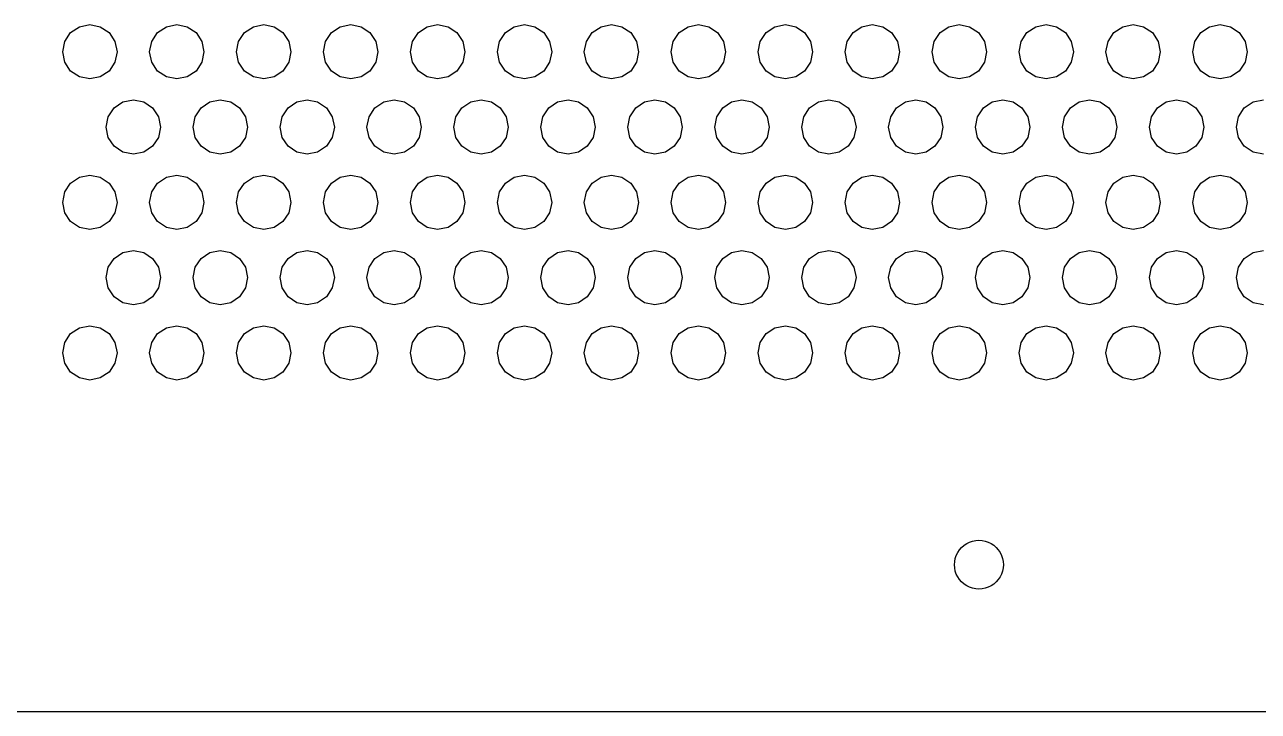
# Model space of a CAD drawing. Header units: metres. Extents: x 0 to 569, y 6 to 314.
# Drawn here: x 196.5 to 310, y 6 to 69.2 of the extents above; entities that cross this region are included whole.
import ezdxf

# ---------------------------------------------------------------- set-up
doc = ezdxf.new("R2010")
doc.units = ezdxf.units.M

msp = doc.modelspace()

# ---------------------------------------------------------------- linework, layer by layer
for p, q in [((200.19, 67.6695), (200.732, 68.4806)), ((200.732, 68.4806), (201.543, 69.0225)), ((201.543, 69.0225), (202.5, 69.2128)), ((202.5, 69.2128), (203.457, 69.0225)), ((203.457, 69.0225), (204.268, 68.4806)), ((204.268, 68.4806), (204.81, 67.6695)), ((208.19, 67.6695), (208.732, 68.4806)), ((208.732, 68.4806), (209.543, 69.0225)), ((209.543, 69.0225), (210.5, 69.2128)), ((210.5, 69.2128), (211.457, 69.0225)), ((211.457, 69.0225), (212.268, 68.4806)), ((212.268, 68.4806), (212.81, 67.6695)), ((216.19, 67.6695), (216.732, 68.4806)), ((216.732, 68.4806), (217.543, 69.0225)), ((217.543, 69.0225), (218.5, 69.2128)), ((218.5, 69.2128), (219.457, 69.0225)), ((219.457, 69.0225), (220.268, 68.4806)), ((220.268, 68.4806), (220.81, 67.6695)), ((224.19, 67.6695), (224.732, 68.4806)), ((224.732, 68.4806), (225.543, 69.0225)), ((225.543, 69.0225), (226.5, 69.2128)), ((226.5, 69.2128), (227.457, 69.0225)), ((227.457, 69.0225), (228.268, 68.4806)), ((228.268, 68.4806), (228.81, 67.6695)), ((232.19, 67.6695), (232.732, 68.4806)), ((232.732, 68.4806), (233.543, 69.0225)), ((233.543, 69.0225), (234.5, 69.2128)), ((234.5, 69.2128), (235.457, 69.0225)), ((235.457, 69.0225), (236.268, 68.4806)), ((236.268, 68.4806), (236.81, 67.6695)), ((240.19, 67.6695), (240.732, 68.4806)), ((240.732, 68.4806), (241.543, 69.0225)), ((241.543, 69.0225), (242.5, 69.2128)), ((242.5, 69.2128), (243.457, 69.0225)), ((243.457, 69.0225), (244.268, 68.4806)), ((244.268, 68.4806), (244.81, 67.6695)), ((248.19, 67.6695), (248.732, 68.4806)), ((248.732, 68.4806), (249.543, 69.0225)), ((249.543, 69.0225), (250.5, 69.2128)), ((250.5, 69.2128), (251.457, 69.0225)), ((251.457, 69.0225), (252.268, 68.4806)), ((252.268, 68.4806), (252.81, 67.6695)), ((256.19, 67.6695), (256.732, 68.4806)), ((256.732, 68.4806), (257.543, 69.0225)), ((257.543, 69.0225), (258.5, 69.2128)), ((258.5, 69.2128), (259.457, 69.0225)), ((259.457, 69.0225), (260.268, 68.4806)), ((260.268, 68.4806), (260.81, 67.6695)), ((264.19, 67.6695), (264.732, 68.4806)), ((264.732, 68.4806), (265.543, 69.0225)), ((265.543, 69.0225), (266.5, 69.2128)), ((266.5, 69.2128), (267.457, 69.0225)), ((267.457, 69.0225), (268.268, 68.4806)), ((268.268, 68.4806), (268.81, 67.6695)), ((272.19, 67.6695), (272.732, 68.4806)), ((272.732, 68.4806), (273.543, 69.0225)), ((273.543, 69.0225), (274.5, 69.2128)), ((274.5, 69.2128), (275.457, 69.0225)), ((275.457, 69.0225), (276.268, 68.4806)), ((276.268, 68.4806), (276.81, 67.6695)), ((280.19, 67.6695), (280.732, 68.4806)), ((280.732, 68.4806), (281.543, 69.0225)), ((281.543, 69.0225), (282.5, 69.2128)), ((282.5, 69.2128), (283.457, 69.0225)), ((283.457, 69.0225), (284.268, 68.4806)), ((284.268, 68.4806), (284.81, 67.6695)), ((288.19, 67.6695), (288.732, 68.4806)), ((288.732, 68.4806), (289.543, 69.0225)), ((289.543, 69.0225), (290.5, 69.2128)), ((290.5, 69.2128), (291.457, 69.0225)), ((291.457, 69.0225), (292.268, 68.4806)), ((292.268, 68.4806), (292.81, 67.6695)), ((296.19, 67.6695), (296.732, 68.4806)), ((296.732, 68.4806), (297.543, 69.0225)), ((297.543, 69.0225), (298.5, 69.2128)), ((298.5, 69.2128), (299.457, 69.0225)), ((299.457, 69.0225), (300.268, 68.4806)), ((300.268, 68.4806), (300.81, 67.6695)), ((304.19, 67.6695), (304.732, 68.4806)), ((304.732, 68.4806), (305.543, 69.0225)), ((305.543, 69.0225), (306.5, 69.2128)), ((306.5, 69.2128), (307.457, 69.0225)), ((307.457, 69.0225), (308.268, 68.4806)), ((308.268, 68.4806), (308.81, 67.6695)), ((200, 66.7128), (200.19, 67.6695)), ((204.81, 67.6695), (205, 66.7128)), ((208, 66.7128), (208.19, 67.6695)), ((212.81, 67.6695), (213, 66.7128)), ((216, 66.7128), (216.19, 67.6695)), ((220.81, 67.6695), (221, 66.7128)), ((224, 66.7128), (224.19, 67.6695)), ((228.81, 67.6695), (229, 66.7128)), ((232, 66.7128), (232.19, 67.6695)), ((236.81, 67.6695), (237, 66.7128)), ((240, 66.7128), (240.19, 67.6695)), ((244.81, 67.6695), (245, 66.7128)), ((248, 66.7128), (248.19, 67.6695)), ((252.81, 67.6695), (253, 66.7128)), ((256, 66.7128), (256.19, 67.6695)), ((260.81, 67.6695), (261, 66.7128)), ((264, 66.7128), (264.19, 67.6695)), ((268.81, 67.6695), (269, 66.7128)), ((272, 66.7128), (272.19, 67.6695)), ((276.81, 67.6695), (277, 66.7128)), ((280, 66.7128), (280.19, 67.6695)), ((284.81, 67.6695), (285, 66.7128)), ((288, 66.7128), (288.19, 67.6695)), ((292.81, 67.6695), (293, 66.7128)), ((296, 66.7128), (296.19, 67.6695)), ((300.81, 67.6695), (301, 66.7128)), ((304, 66.7128), (304.19, 67.6695)), ((308.81, 67.6695), (309, 66.7128)), ((200.19, 65.7561), (200, 66.7128)), ((205, 66.7128), (204.81, 65.7561)), ((208.19, 65.7561), (208, 66.7128)), ((213, 66.7128), (212.81, 65.7561)), ((216.19, 65.7561), (216, 66.7128)), ((221, 66.7128), (220.81, 65.7561)), ((224.19, 65.7561), (224, 66.7128)), ((229, 66.7128), (228.81, 65.7561)), ((232.19, 65.7561), (232, 66.7128)), ((237, 66.7128), (236.81, 65.7561)), ((240.19, 65.7561), (240, 66.7128)), ((245, 66.7128), (244.81, 65.7561)), ((248.19, 65.7561), (248, 66.7128)), ((253, 66.7128), (252.81, 65.7561)), ((256.19, 65.7561), (256, 66.7128)), ((261, 66.7128), (260.81, 65.7561)), ((264.19, 65.7561), (264, 66.7128)), ((269, 66.7128), (268.81, 65.7561)), ((272.19, 65.7561), (272, 66.7128)), ((277, 66.7128), (276.81, 65.7561)), ((280.19, 65.7561), (280, 66.7128)), ((285, 66.7128), (284.81, 65.7561)), ((288.19, 65.7561), (288, 66.7128)), ((293, 66.7128), (292.81, 65.7561)), ((296.19, 65.7561), (296, 66.7128)), ((301, 66.7128), (300.81, 65.7561)), ((304.19, 65.7561), (304, 66.7128)), ((309, 66.7128), (308.81, 65.7561)), ((200.732, 64.945), (200.19, 65.7561)), ((201.543, 64.4031), (200.732, 64.945)), ((204.268, 64.945), (203.457, 64.4031)), ((204.81, 65.7561), (204.268, 64.945)), ((208.732, 64.945), (208.19, 65.7561)), ((209.543, 64.4031), (208.732, 64.945)), ((212.268, 64.945), (211.457, 64.4031)), ((212.81, 65.7561), (212.268, 64.945)), ((216.732, 64.945), (216.19, 65.7561)), ((217.543, 64.4031), (216.732, 64.945)), ((220.268, 64.945), (219.457, 64.4031)), ((220.81, 65.7561), (220.268, 64.945)), ((224.732, 64.945), (224.19, 65.7561)), ((225.543, 64.4031), (224.732, 64.945)), ((228.268, 64.945), (227.457, 64.4031)), ((228.81, 65.7561), (228.268, 64.945)), ((232.732, 64.945), (232.19, 65.7561)), ((233.543, 64.4031), (232.732, 64.945)), ((236.268, 64.945), (235.457, 64.4031)), ((236.81, 65.7561), (236.268, 64.945)), ((240.732, 64.945), (240.19, 65.7561)), ((241.543, 64.4031), (240.732, 64.945)), ((244.268, 64.945), (243.457, 64.4031)), ((244.81, 65.7561), (244.268, 64.945)), ((248.732, 64.945), (248.19, 65.7561)), ((249.543, 64.4031), (248.732, 64.945)), ((252.268, 64.945), (251.457, 64.4031)), ((252.81, 65.7561), (252.268, 64.945)), ((256.732, 64.945), (256.19, 65.7561)), ((257.543, 64.4031), (256.732, 64.945)), ((260.268, 64.945), (259.457, 64.4031)), ((260.81, 65.7561), (260.268, 64.945)), ((264.732, 64.945), (264.19, 65.7561)), ((265.543, 64.4031), (264.732, 64.945)), ((268.268, 64.945), (267.457, 64.4031)), ((268.81, 65.7561), (268.268, 64.945)), ((272.732, 64.945), (272.19, 65.7561)), ((273.543, 64.4031), (272.732, 64.945)), ((276.268, 64.945), (275.457, 64.4031)), ((276.81, 65.7561), (276.268, 64.945)), ((280.732, 64.945), (280.19, 65.7561)), ((281.543, 64.4031), (280.732, 64.945)), ((284.268, 64.945), (283.457, 64.4031)), ((284.81, 65.7561), (284.268, 64.945)), ((288.732, 64.945), (288.19, 65.7561)), ((289.543, 64.4031), (288.732, 64.945)), ((292.268, 64.945), (291.457, 64.4031)), ((292.81, 65.7561), (292.268, 64.945)), ((296.732, 64.945), (296.19, 65.7561)), ((297.543, 64.4031), (296.732, 64.945)), ((300.268, 64.945), (299.457, 64.4031)), ((300.81, 65.7561), (300.268, 64.945)), ((304.732, 64.945), (304.19, 65.7561)), ((305.543, 64.4031), (304.732, 64.945)), ((308.268, 64.945), (307.457, 64.4031)), ((308.81, 65.7561), (308.268, 64.945)), ((202.5, 64.2128), (201.543, 64.4031)), ((203.457, 64.4031), (202.5, 64.2128)), ((210.5, 64.2128), (209.543, 64.4031)), ((211.457, 64.4031), (210.5, 64.2128)), ((218.5, 64.2128), (217.543, 64.4031)), ((219.457, 64.4031), (218.5, 64.2128)), ((226.5, 64.2128), (225.543, 64.4031)), ((227.457, 64.4031), (226.5, 64.2128)), ((234.5, 64.2128), (233.543, 64.4031)), ((235.457, 64.4031), (234.5, 64.2128)), ((242.5, 64.2128), (241.543, 64.4031)), ((243.457, 64.4031), (242.5, 64.2128)), ((250.5, 64.2128), (249.543, 64.4031)), ((251.457, 64.4031), (250.5, 64.2128)), ((258.5, 64.2128), (257.543, 64.4031)), ((259.457, 64.4031), (258.5, 64.2128)), ((266.5, 64.2128), (265.543, 64.4031)), ((267.457, 64.4031), (266.5, 64.2128)), ((274.5, 64.2128), (273.543, 64.4031)), ((275.457, 64.4031), (274.5, 64.2128)), ((282.5, 64.2128), (281.543, 64.4031)), ((283.457, 64.4031), (282.5, 64.2128)), ((290.5, 64.2128), (289.543, 64.4031)), ((291.457, 64.4031), (290.5, 64.2128)), ((298.5, 64.2128), (297.543, 64.4031)), ((299.457, 64.4031), (298.5, 64.2128)), ((306.5, 64.2128), (305.543, 64.4031)), ((307.457, 64.4031), (306.5, 64.2128)), ((204.19, 60.7413), (204.732, 61.5524)), ((204.732, 61.5524), (205.543, 62.0943)), ((205.543, 62.0943), (206.5, 62.2846)), ((206.5, 62.2846), (207.457, 62.0943)), ((207.457, 62.0943), (208.268, 61.5524)), ((208.268, 61.5524), (208.81, 60.7413)), ((212.19, 60.7413), (212.732, 61.5524)), ((212.732, 61.5524), (213.543, 62.0943)), ((213.543, 62.0943), (214.5, 62.2846)), ((214.5, 62.2846), (215.457, 62.0943)), ((215.457, 62.0943), (216.268, 61.5524)), ((216.268, 61.5524), (216.81, 60.7413)), ((220.19, 60.7413), (220.732, 61.5524)), ((220.732, 61.5524), (221.543, 62.0943)), ((221.543, 62.0943), (222.5, 62.2846)), ((222.5, 62.2846), (223.457, 62.0943)), ((223.457, 62.0943), (224.268, 61.5524)), ((224.268, 61.5524), (224.81, 60.7413)), ((228.19, 60.7413), (228.732, 61.5524)), ((228.732, 61.5524), (229.543, 62.0943)), ((229.543, 62.0943), (230.5, 62.2846)), ((230.5, 62.2846), (231.457, 62.0943)), ((231.457, 62.0943), (232.268, 61.5524)), ((232.268, 61.5524), (232.81, 60.7413)), ((236.19, 60.7413), (236.732, 61.5524)), ((236.732, 61.5524), (237.543, 62.0943)), ((237.543, 62.0943), (238.5, 62.2846)), ((238.5, 62.2846), (239.457, 62.0943)), ((239.457, 62.0943), (240.268, 61.5524)), ((240.268, 61.5524), (240.81, 60.7413)), ((244.19, 60.7413), (244.732, 61.5524)), ((244.732, 61.5524), (245.543, 62.0943)), ((245.543, 62.0943), (246.5, 62.2846)), ((246.5, 62.2846), (247.457, 62.0943)), ((247.457, 62.0943), (248.268, 61.5524)), ((248.268, 61.5524), (248.81, 60.7413)), ((252.19, 60.7413), (252.732, 61.5524)), ((252.732, 61.5524), (253.543, 62.0943)), ((253.543, 62.0943), (254.5, 62.2846)), ((254.5, 62.2846), (255.457, 62.0943)), ((255.457, 62.0943), (256.268, 61.5524)), ((256.268, 61.5524), (256.81, 60.7413)), ((260.19, 60.7413), (260.732, 61.5524)), ((260.732, 61.5524), (261.543, 62.0943)), ((261.543, 62.0943), (262.5, 62.2846)), ((262.5, 62.2846), (263.457, 62.0943)), ((263.457, 62.0943), (264.268, 61.5524)), ((264.268, 61.5524), (264.81, 60.7413)), ((268.19, 60.7413), (268.732, 61.5524)), ((268.732, 61.5524), (269.543, 62.0943)), ((269.543, 62.0943), (270.5, 62.2846)), ((270.5, 62.2846), (271.457, 62.0943)), ((271.457, 62.0943), (272.268, 61.5524)), ((272.268, 61.5524), (272.81, 60.7413)), ((276.19, 60.7413), (276.732, 61.5524)), ((276.732, 61.5524), (277.543, 62.0943)), ((277.543, 62.0943), (278.5, 62.2846)), ((278.5, 62.2846), (279.457, 62.0943)), ((279.457, 62.0943), (280.268, 61.5524)), ((280.268, 61.5524), (280.81, 60.7413)), ((284.19, 60.7413), (284.732, 61.5524)), ((284.732, 61.5524), (285.543, 62.0943)), ((285.543, 62.0943), (286.5, 62.2846)), ((286.5, 62.2846), (287.457, 62.0943)), ((287.457, 62.0943), (288.268, 61.5524)), ((288.268, 61.5524), (288.81, 60.7413)), ((292.19, 60.7413), (292.732, 61.5524)), ((292.732, 61.5524), (293.543, 62.0943)), ((293.543, 62.0943), (294.5, 62.2846)), ((294.5, 62.2846), (295.457, 62.0943)), ((295.457, 62.0943), (296.268, 61.5524)), ((296.268, 61.5524), (296.81, 60.7413)), ((300.19, 60.7413), (300.732, 61.5524)), ((300.732, 61.5524), (301.543, 62.0943)), ((301.543, 62.0943), (302.5, 62.2846)), ((302.5, 62.2846), (303.457, 62.0943)), ((303.457, 62.0943), (304.268, 61.5524)), ((304.268, 61.5524), (304.81, 60.7413)), ((308.19, 60.7413), (308.732, 61.5524)), ((308.732, 61.5524), (309.543, 62.0943)), ((309.543, 62.0943), (310.5, 62.2846)), ((204, 59.7846), (204.19, 60.7413)), ((208.81, 60.7413), (209, 59.7846)), ((212, 59.7846), (212.19, 60.7413)), ((216.81, 60.7413), (217, 59.7846)), ((220, 59.7846), (220.19, 60.7413)), ((224.81, 60.7413), (225, 59.7846)), ((228, 59.7846), (228.19, 60.7413)), ((232.81, 60.7413), (233, 59.7846)), ((236, 59.7846), (236.19, 60.7413)), ((240.81, 60.7413), (241, 59.7846)), ((244, 59.7846), (244.19, 60.7413)), ((248.81, 60.7413), (249, 59.7846)), ((252, 59.7846), (252.19, 60.7413)), ((256.81, 60.7413), (257, 59.7846)), ((260, 59.7846), (260.19, 60.7413)), ((264.81, 60.7413), (265, 59.7846)), ((268, 59.7846), (268.19, 60.7413)), ((272.81, 60.7413), (273, 59.7846)), ((276, 59.7846), (276.19, 60.7413)), ((280.81, 60.7413), (281, 59.7846)), ((284, 59.7846), (284.19, 60.7413)), ((288.81, 60.7413), (289, 59.7846)), ((292, 59.7846), (292.19, 60.7413)), ((296.81, 60.7413), (297, 59.7846)), ((300, 59.7846), (300.19, 60.7413)), ((304.81, 60.7413), (305, 59.7846)), ((308, 59.7846), (308.19, 60.7413)), ((204.19, 58.8279), (204, 59.7846)), ((209, 59.7846), (208.81, 58.8279)), ((212.19, 58.8279), (212, 59.7846)), ((217, 59.7846), (216.81, 58.8279)), ((220.19, 58.8279), (220, 59.7846)), ((225, 59.7846), (224.81, 58.8279)), ((228.19, 58.8279), (228, 59.7846)), ((233, 59.7846), (232.81, 58.8279)), ((236.19, 58.8279), (236, 59.7846)), ((241, 59.7846), (240.81, 58.8279)), ((244.19, 58.8279), (244, 59.7846)), ((249, 59.7846), (248.81, 58.8279)), ((252.19, 58.8279), (252, 59.7846)), ((257, 59.7846), (256.81, 58.8279)), ((260.19, 58.8279), (260, 59.7846)), ((265, 59.7846), (264.81, 58.8279)), ((268.19, 58.8279), (268, 59.7846)), ((273, 59.7846), (272.81, 58.8279)), ((276.19, 58.8279), (276, 59.7846)), ((281, 59.7846), (280.81, 58.8279)), ((284.19, 58.8279), (284, 59.7846)), ((289, 59.7846), (288.81, 58.8279)), ((292.19, 58.8279), (292, 59.7846)), ((297, 59.7846), (296.81, 58.8279)), ((300.19, 58.8279), (300, 59.7846)), ((305, 59.7846), (304.81, 58.8279)), ((308.19, 58.8279), (308, 59.7846)), ((204.732, 58.0168), (204.19, 58.8279)), ((205.543, 57.4749), (204.732, 58.0168)), ((208.268, 58.0168), (207.457, 57.4749)), ((208.81, 58.8279), (208.268, 58.0168)), ((212.732, 58.0168), (212.19, 58.8279)), ((213.543, 57.4749), (212.732, 58.0168)), ((216.268, 58.0168), (215.457, 57.4749)), ((216.81, 58.8279), (216.268, 58.0168)), ((220.732, 58.0168), (220.19, 58.8279)), ((221.543, 57.4749), (220.732, 58.0168)), ((224.268, 58.0168), (223.457, 57.4749)), ((224.81, 58.8279), (224.268, 58.0168)), ((228.732, 58.0168), (228.19, 58.8279)), ((229.543, 57.4749), (228.732, 58.0168)), ((232.268, 58.0168), (231.457, 57.4749)), ((232.81, 58.8279), (232.268, 58.0168)), ((236.732, 58.0168), (236.19, 58.8279)), ((237.543, 57.4749), (236.732, 58.0168)), ((240.268, 58.0168), (239.457, 57.4749)), ((240.81, 58.8279), (240.268, 58.0168)), ((244.732, 58.0168), (244.19, 58.8279)), ((245.543, 57.4749), (244.732, 58.0168)), ((248.268, 58.0168), (247.457, 57.4749)), ((248.81, 58.8279), (248.268, 58.0168)), ((252.732, 58.0168), (252.19, 58.8279)), ((253.543, 57.4749), (252.732, 58.0168)), ((256.268, 58.0168), (255.457, 57.4749)), ((256.81, 58.8279), (256.268, 58.0168)), ((260.732, 58.0168), (260.19, 58.8279)), ((261.543, 57.4749), (260.732, 58.0168)), ((264.268, 58.0168), (263.457, 57.4749)), ((264.81, 58.8279), (264.268, 58.0168)), ((268.732, 58.0168), (268.19, 58.8279)), ((269.543, 57.4749), (268.732, 58.0168)), ((272.268, 58.0168), (271.457, 57.4749)), ((272.81, 58.8279), (272.268, 58.0168)), ((276.732, 58.0168), (276.19, 58.8279)), ((277.543, 57.4749), (276.732, 58.0168)), ((280.268, 58.0168), (279.457, 57.4749)), ((280.81, 58.8279), (280.268, 58.0168)), ((284.732, 58.0168), (284.19, 58.8279)), ((285.543, 57.4749), (284.732, 58.0168)), ((288.268, 58.0168), (287.457, 57.4749)), ((288.81, 58.8279), (288.268, 58.0168)), ((292.732, 58.0168), (292.19, 58.8279)), ((293.543, 57.4749), (292.732, 58.0168)), ((296.268, 58.0168), (295.457, 57.4749)), ((296.81, 58.8279), (296.268, 58.0168)), ((300.732, 58.0168), (300.19, 58.8279)), ((301.543, 57.4749), (300.732, 58.0168)), ((304.268, 58.0168), (303.457, 57.4749)), ((304.81, 58.8279), (304.268, 58.0168)), ((308.732, 58.0168), (308.19, 58.8279)), ((309.543, 57.4749), (308.732, 58.0168)), ((206.5, 57.2846), (205.543, 57.4749)), ((207.457, 57.4749), (206.5, 57.2846)), ((214.5, 57.2846), (213.543, 57.4749)), ((215.457, 57.4749), (214.5, 57.2846)), ((222.5, 57.2846), (221.543, 57.4749)), ((223.457, 57.4749), (222.5, 57.2846)), ((230.5, 57.2846), (229.543, 57.4749)), ((231.457, 57.4749), (230.5, 57.2846)), ((238.5, 57.2846), (237.543, 57.4749)), ((239.457, 57.4749), (238.5, 57.2846)), ((246.5, 57.2846), (245.543, 57.4749)), ((247.457, 57.4749), (246.5, 57.2846)), ((254.5, 57.2846), (253.543, 57.4749)), ((255.457, 57.4749), (254.5, 57.2846)), ((262.5, 57.2846), (261.543, 57.4749)), ((263.457, 57.4749), (262.5, 57.2846)), ((270.5, 57.2846), (269.543, 57.4749)), ((271.457, 57.4749), (270.5, 57.2846)), ((278.5, 57.2846), (277.543, 57.4749)), ((279.457, 57.4749), (278.5, 57.2846)), ((286.5, 57.2846), (285.543, 57.4749)), ((287.457, 57.4749), (286.5, 57.2846)), ((294.5, 57.2846), (293.543, 57.4749)), ((295.457, 57.4749), (294.5, 57.2846)), ((302.5, 57.2846), (301.543, 57.4749)), ((303.457, 57.4749), (302.5, 57.2846)), ((310.5, 57.2846), (309.543, 57.4749)), ((200.19, 53.8131), (200.732, 54.6242)), ((200.732, 54.6242), (201.543, 55.1661)), ((201.543, 55.1661), (202.5, 55.3564)), ((202.5, 55.3564), (203.457, 55.1661)), ((203.457, 55.1661), (204.268, 54.6242)), ((204.268, 54.6242), (204.81, 53.8131)), ((208.19, 53.8131), (208.732, 54.6242)), ((208.732, 54.6242), (209.543, 55.1661)), ((209.543, 55.1661), (210.5, 55.3564)), ((210.5, 55.3564), (211.457, 55.1661)), ((211.457, 55.1661), (212.268, 54.6242)), ((212.268, 54.6242), (212.81, 53.8131)), ((216.19, 53.8131), (216.732, 54.6242)), ((216.732, 54.6242), (217.543, 55.1661)), ((217.543, 55.1661), (218.5, 55.3564)), ((218.5, 55.3564), (219.457, 55.1661)), ((219.457, 55.1661), (220.268, 54.6242)), ((220.268, 54.6242), (220.81, 53.8131)), ((224.19, 53.8131), (224.732, 54.6242)), ((224.732, 54.6242), (225.543, 55.1661)), ((225.543, 55.1661), (226.5, 55.3564)), ((226.5, 55.3564), (227.457, 55.1661)), ((227.457, 55.1661), (228.268, 54.6242)), ((228.268, 54.6242), (228.81, 53.8131)), ((232.19, 53.8131), (232.732, 54.6242)), ((232.732, 54.6242), (233.543, 55.1661)), ((233.543, 55.1661), (234.5, 55.3564)), ((234.5, 55.3564), (235.457, 55.1661)), ((235.457, 55.1661), (236.268, 54.6242)), ((236.268, 54.6242), (236.81, 53.8131)), ((240.19, 53.8131), (240.732, 54.6242)), ((240.732, 54.6242), (241.543, 55.1661)), ((241.543, 55.1661), (242.5, 55.3564)), ((242.5, 55.3564), (243.457, 55.1661)), ((243.457, 55.1661), (244.268, 54.6242)), ((244.268, 54.6242), (244.81, 53.8131)), ((248.19, 53.8131), (248.732, 54.6242)), ((248.732, 54.6242), (249.543, 55.1661)), ((249.543, 55.1661), (250.5, 55.3564)), ((250.5, 55.3564), (251.457, 55.1661)), ((251.457, 55.1661), (252.268, 54.6242)), ((252.268, 54.6242), (252.81, 53.8131)), ((256.19, 53.8131), (256.732, 54.6242)), ((256.732, 54.6242), (257.543, 55.1661)), ((257.543, 55.1661), (258.5, 55.3564)), ((258.5, 55.3564), (259.457, 55.1661)), ((259.457, 55.1661), (260.268, 54.6242)), ((260.268, 54.6242), (260.81, 53.8131)), ((264.19, 53.8131), (264.732, 54.6242)), ((264.732, 54.6242), (265.543, 55.1661)), ((265.543, 55.1661), (266.5, 55.3564)), ((266.5, 55.3564), (267.457, 55.1661)), ((267.457, 55.1661), (268.268, 54.6242)), ((268.268, 54.6242), (268.81, 53.8131)), ((272.19, 53.8131), (272.732, 54.6242)), ((272.732, 54.6242), (273.543, 55.1661)), ((273.543, 55.1661), (274.5, 55.3564)), ((274.5, 55.3564), (275.457, 55.1661)), ((275.457, 55.1661), (276.268, 54.6242)), ((276.268, 54.6242), (276.81, 53.8131)), ((280.19, 53.8131), (280.732, 54.6242)), ((280.732, 54.6242), (281.543, 55.1661)), ((281.543, 55.1661), (282.5, 55.3564)), ((282.5, 55.3564), (283.457, 55.1661)), ((283.457, 55.1661), (284.268, 54.6242)), ((284.268, 54.6242), (284.81, 53.8131)), ((288.19, 53.8131), (288.732, 54.6242)), ((288.732, 54.6242), (289.543, 55.1661)), ((289.543, 55.1661), (290.5, 55.3564)), ((290.5, 55.3564), (291.457, 55.1661)), ((291.457, 55.1661), (292.268, 54.6242)), ((292.268, 54.6242), (292.81, 53.8131)), ((296.19, 53.8131), (296.732, 54.6242)), ((296.732, 54.6242), (297.543, 55.1661)), ((297.543, 55.1661), (298.5, 55.3564)), ((298.5, 55.3564), (299.457, 55.1661)), ((299.457, 55.1661), (300.268, 54.6242)), ((300.268, 54.6242), (300.81, 53.8131)), ((304.19, 53.8131), (304.732, 54.6242)), ((304.732, 54.6242), (305.543, 55.1661)), ((305.543, 55.1661), (306.5, 55.3564)), ((306.5, 55.3564), (307.457, 55.1661)), ((307.457, 55.1661), (308.268, 54.6242)), ((308.268, 54.6242), (308.81, 53.8131)), ((200, 52.8564), (200.19, 53.8131)), ((204.81, 53.8131), (205, 52.8564)), ((208, 52.8564), (208.19, 53.8131)), ((212.81, 53.8131), (213, 52.8564)), ((216, 52.8564), (216.19, 53.8131)), ((220.81, 53.8131), (221, 52.8564)), ((224, 52.8564), (224.19, 53.8131)), ((228.81, 53.8131), (229, 52.8564)), ((232, 52.8564), (232.19, 53.8131)), ((236.81, 53.8131), (237, 52.8564)), ((240, 52.8564), (240.19, 53.8131)), ((244.81, 53.8131), (245, 52.8564)), ((248, 52.8564), (248.19, 53.8131)), ((252.81, 53.8131), (253, 52.8564)), ((256, 52.8564), (256.19, 53.8131)), ((260.81, 53.8131), (261, 52.8564)), ((264, 52.8564), (264.19, 53.8131)), ((268.81, 53.8131), (269, 52.8564)), ((272, 52.8564), (272.19, 53.8131)), ((276.81, 53.8131), (277, 52.8564)), ((280, 52.8564), (280.19, 53.8131)), ((284.81, 53.8131), (285, 52.8564)), ((288, 52.8564), (288.19, 53.8131)), ((292.81, 53.8131), (293, 52.8564)), ((296, 52.8564), (296.19, 53.8131)), ((300.81, 53.8131), (301, 52.8564)), ((304, 52.8564), (304.19, 53.8131)), ((308.81, 53.8131), (309, 52.8564)), ((200.19, 51.8997), (200, 52.8564)), ((205, 52.8564), (204.81, 51.8997)), ((208.19, 51.8997), (208, 52.8564)), ((213, 52.8564), (212.81, 51.8997)), ((216.19, 51.8997), (216, 52.8564)), ((221, 52.8564), (220.81, 51.8997)), ((224.19, 51.8997), (224, 52.8564)), ((229, 52.8564), (228.81, 51.8997)), ((232.19, 51.8997), (232, 52.8564)), ((237, 52.8564), (236.81, 51.8997)), ((240.19, 51.8997), (240, 52.8564)), ((245, 52.8564), (244.81, 51.8997)), ((248.19, 51.8997), (248, 52.8564)), ((253, 52.8564), (252.81, 51.8997)), ((256.19, 51.8997), (256, 52.8564)), ((261, 52.8564), (260.81, 51.8997)), ((264.19, 51.8997), (264, 52.8564)), ((269, 52.8564), (268.81, 51.8997)), ((272.19, 51.8997), (272, 52.8564)), ((277, 52.8564), (276.81, 51.8997)), ((280.19, 51.8997), (280, 52.8564)), ((285, 52.8564), (284.81, 51.8997)), ((288.19, 51.8997), (288, 52.8564)), ((293, 52.8564), (292.81, 51.8997)), ((296.19, 51.8997), (296, 52.8564)), ((301, 52.8564), (300.81, 51.8997)), ((304.19, 51.8997), (304, 52.8564)), ((309, 52.8564), (308.81, 51.8997)), ((200.732, 51.0886), (200.19, 51.8997)), ((201.543, 50.5467), (200.732, 51.0886)), ((204.268, 51.0886), (203.457, 50.5467)), ((204.81, 51.8997), (204.268, 51.0886)), ((208.732, 51.0886), (208.19, 51.8997)), ((209.543, 50.5467), (208.732, 51.0886)), ((212.268, 51.0886), (211.457, 50.5467)), ((212.81, 51.8997), (212.268, 51.0886)), ((216.732, 51.0886), (216.19, 51.8997)), ((217.543, 50.5467), (216.732, 51.0886)), ((220.268, 51.0886), (219.457, 50.5467)), ((220.81, 51.8997), (220.268, 51.0886)), ((224.732, 51.0886), (224.19, 51.8997)), ((225.543, 50.5467), (224.732, 51.0886)), ((228.268, 51.0886), (227.457, 50.5467)), ((228.81, 51.8997), (228.268, 51.0886)), ((232.732, 51.0886), (232.19, 51.8997)), ((233.543, 50.5467), (232.732, 51.0886)), ((236.268, 51.0886), (235.457, 50.5467)), ((236.81, 51.8997), (236.268, 51.0886)), ((240.732, 51.0886), (240.19, 51.8997)), ((241.543, 50.5467), (240.732, 51.0886)), ((244.268, 51.0886), (243.457, 50.5467)), ((244.81, 51.8997), (244.268, 51.0886)), ((248.732, 51.0886), (248.19, 51.8997)), ((249.543, 50.5467), (248.732, 51.0886)), ((252.268, 51.0886), (251.457, 50.5467)), ((252.81, 51.8997), (252.268, 51.0886)), ((256.732, 51.0886), (256.19, 51.8997)), ((257.543, 50.5467), (256.732, 51.0886)), ((260.268, 51.0886), (259.457, 50.5467)), ((260.81, 51.8997), (260.268, 51.0886)), ((264.732, 51.0886), (264.19, 51.8997)), ((265.543, 50.5467), (264.732, 51.0886)), ((268.268, 51.0886), (267.457, 50.5467)), ((268.81, 51.8997), (268.268, 51.0886)), ((272.732, 51.0886), (272.19, 51.8997)), ((273.543, 50.5467), (272.732, 51.0886)), ((276.268, 51.0886), (275.457, 50.5467)), ((276.81, 51.8997), (276.268, 51.0886)), ((280.732, 51.0886), (280.19, 51.8997)), ((281.543, 50.5467), (280.732, 51.0886)), ((284.268, 51.0886), (283.457, 50.5467)), ((284.81, 51.8997), (284.268, 51.0886)), ((288.732, 51.0886), (288.19, 51.8997)), ((289.543, 50.5467), (288.732, 51.0886)), ((292.268, 51.0886), (291.457, 50.5467)), ((292.81, 51.8997), (292.268, 51.0886)), ((296.732, 51.0886), (296.19, 51.8997)), ((297.543, 50.5467), (296.732, 51.0886)), ((300.268, 51.0886), (299.457, 50.5467)), ((300.81, 51.8997), (300.268, 51.0886)), ((304.732, 51.0886), (304.19, 51.8997)), ((305.543, 50.5467), (304.732, 51.0886)), ((308.268, 51.0886), (307.457, 50.5467)), ((308.81, 51.8997), (308.268, 51.0886)), ((202.5, 50.3564), (201.543, 50.5467)), ((203.457, 50.5467), (202.5, 50.3564)), ((210.5, 50.3564), (209.543, 50.5467)), ((211.457, 50.5467), (210.5, 50.3564)), ((218.5, 50.3564), (217.543, 50.5467)), ((219.457, 50.5467), (218.5, 50.3564)), ((226.5, 50.3564), (225.543, 50.5467)), ((227.457, 50.5467), (226.5, 50.3564)), ((234.5, 50.3564), (233.543, 50.5467)), ((235.457, 50.5467), (234.5, 50.3564)), ((242.5, 50.3564), (241.543, 50.5467)), ((243.457, 50.5467), (242.5, 50.3564)), ((250.5, 50.3564), (249.543, 50.5467)), ((251.457, 50.5467), (250.5, 50.3564)), ((258.5, 50.3564), (257.543, 50.5467)), ((259.457, 50.5467), (258.5, 50.3564)), ((266.5, 50.3564), (265.543, 50.5467)), ((267.457, 50.5467), (266.5, 50.3564)), ((274.5, 50.3564), (273.543, 50.5467)), ((275.457, 50.5467), (274.5, 50.3564)), ((282.5, 50.3564), (281.543, 50.5467)), ((283.457, 50.5467), (282.5, 50.3564)), ((290.5, 50.3564), (289.543, 50.5467)), ((291.457, 50.5467), (290.5, 50.3564)), ((298.5, 50.3564), (297.543, 50.5467)), ((299.457, 50.5467), (298.5, 50.3564)), ((306.5, 50.3564), (305.543, 50.5467)), ((307.457, 50.5467), (306.5, 50.3564)), ((204.19, 46.8849), (204.732, 47.696)), ((204.732, 47.696), (205.543, 48.2379)), ((205.543, 48.2379), (206.5, 48.4282)), ((206.5, 48.4282), (207.457, 48.2379)), ((207.457, 48.2379), (208.268, 47.696)), ((208.268, 47.696), (208.81, 46.8849)), ((212.19, 46.8849), (212.732, 47.696)), ((212.732, 47.696), (213.543, 48.2379)), ((213.543, 48.2379), (214.5, 48.4282)), ((214.5, 48.4282), (215.457, 48.2379)), ((215.457, 48.2379), (216.268, 47.696)), ((216.268, 47.696), (216.81, 46.8849)), ((220.19, 46.8849), (220.732, 47.696)), ((220.732, 47.696), (221.543, 48.2379)), ((221.543, 48.2379), (222.5, 48.4282)), ((222.5, 48.4282), (223.457, 48.2379)), ((223.457, 48.2379), (224.268, 47.696)), ((224.268, 47.696), (224.81, 46.8849)), ((228.19, 46.8849), (228.732, 47.696)), ((228.732, 47.696), (229.543, 48.2379)), ((229.543, 48.2379), (230.5, 48.4282)), ((230.5, 48.4282), (231.457, 48.2379)), ((231.457, 48.2379), (232.268, 47.696)), ((232.268, 47.696), (232.81, 46.8849)), ((236.19, 46.8849), (236.732, 47.696)), ((236.732, 47.696), (237.543, 48.2379)), ((237.543, 48.2379), (238.5, 48.4282)), ((238.5, 48.4282), (239.457, 48.2379)), ((239.457, 48.2379), (240.268, 47.696)), ((240.268, 47.696), (240.81, 46.8849)), ((244.19, 46.8849), (244.732, 47.696)), ((244.732, 47.696), (245.543, 48.2379)), ((245.543, 48.2379), (246.5, 48.4282)), ((246.5, 48.4282), (247.457, 48.2379)), ((247.457, 48.2379), (248.268, 47.696)), ((248.268, 47.696), (248.81, 46.8849)), ((252.19, 46.8849), (252.732, 47.696)), ((252.732, 47.696), (253.543, 48.2379)), ((253.543, 48.2379), (254.5, 48.4282)), ((254.5, 48.4282), (255.457, 48.2379)), ((255.457, 48.2379), (256.268, 47.696)), ((256.268, 47.696), (256.81, 46.8849)), ((260.19, 46.8849), (260.732, 47.696)), ((260.732, 47.696), (261.543, 48.2379)), ((261.543, 48.2379), (262.5, 48.4282)), ((262.5, 48.4282), (263.457, 48.2379)), ((263.457, 48.2379), (264.268, 47.696)), ((264.268, 47.696), (264.81, 46.8849)), ((268.19, 46.8849), (268.732, 47.696)), ((268.732, 47.696), (269.543, 48.2379)), ((269.543, 48.2379), (270.5, 48.4282)), ((270.5, 48.4282), (271.457, 48.2379)), ((271.457, 48.2379), (272.268, 47.696)), ((272.268, 47.696), (272.81, 46.8849)), ((276.19, 46.8849), (276.732, 47.696)), ((276.732, 47.696), (277.543, 48.2379)), ((277.543, 48.2379), (278.5, 48.4282)), ((278.5, 48.4282), (279.457, 48.2379)), ((279.457, 48.2379), (280.268, 47.696)), ((280.268, 47.696), (280.81, 46.8849)), ((284.19, 46.8849), (284.732, 47.696)), ((284.732, 47.696), (285.543, 48.2379)), ((285.543, 48.2379), (286.5, 48.4282)), ((286.5, 48.4282), (287.457, 48.2379)), ((287.457, 48.2379), (288.268, 47.696)), ((288.268, 47.696), (288.81, 46.8849)), ((292.19, 46.8849), (292.732, 47.696)), ((292.732, 47.696), (293.543, 48.2379)), ((293.543, 48.2379), (294.5, 48.4282)), ((294.5, 48.4282), (295.457, 48.2379)), ((295.457, 48.2379), (296.268, 47.696)), ((296.268, 47.696), (296.81, 46.8849)), ((300.19, 46.8849), (300.732, 47.696)), ((300.732, 47.696), (301.543, 48.2379)), ((301.543, 48.2379), (302.5, 48.4282)), ((302.5, 48.4282), (303.457, 48.2379)), ((303.457, 48.2379), (304.268, 47.696)), ((304.268, 47.696), (304.81, 46.8849)), ((308.19, 46.8849), (308.732, 47.696)), ((308.732, 47.696), (309.543, 48.2379)), ((309.543, 48.2379), (310.5, 48.4282)), ((204, 45.9282), (204.19, 46.8849)), ((208.81, 46.8849), (209, 45.9282)), ((212, 45.9282), (212.19, 46.8849)), ((216.81, 46.8849), (217, 45.9282)), ((220, 45.9282), (220.19, 46.8849)), ((224.81, 46.8849), (225, 45.9282)), ((228, 45.9282), (228.19, 46.8849)), ((232.81, 46.8849), (233, 45.9282)), ((236, 45.9282), (236.19, 46.8849)), ((240.81, 46.8849), (241, 45.9282)), ((244, 45.9282), (244.19, 46.8849)), ((248.81, 46.8849), (249, 45.9282)), ((252, 45.9282), (252.19, 46.8849)), ((256.81, 46.8849), (257, 45.9282)), ((260, 45.9282), (260.19, 46.8849)), ((264.81, 46.8849), (265, 45.9282)), ((268, 45.9282), (268.19, 46.8849)), ((272.81, 46.8849), (273, 45.9282)), ((276, 45.9282), (276.19, 46.8849)), ((280.81, 46.8849), (281, 45.9282)), ((284, 45.9282), (284.19, 46.8849)), ((288.81, 46.8849), (289, 45.9282)), ((292, 45.9282), (292.19, 46.8849)), ((296.81, 46.8849), (297, 45.9282)), ((300, 45.9282), (300.19, 46.8849)), ((304.81, 46.8849), (305, 45.9282)), ((308, 45.9282), (308.19, 46.8849)), ((204.19, 44.9715), (204, 45.9282)), ((209, 45.9282), (208.81, 44.9715)), ((212.19, 44.9715), (212, 45.9282)), ((217, 45.9282), (216.81, 44.9715)), ((220.19, 44.9715), (220, 45.9282)), ((225, 45.9282), (224.81, 44.9715)), ((228.19, 44.9715), (228, 45.9282)), ((233, 45.9282), (232.81, 44.9715)), ((236.19, 44.9715), (236, 45.9282)), ((241, 45.9282), (240.81, 44.9715)), ((244.19, 44.9715), (244, 45.9282)), ((249, 45.9282), (248.81, 44.9715)), ((252.19, 44.9715), (252, 45.9282)), ((257, 45.9282), (256.81, 44.9715)), ((260.19, 44.9715), (260, 45.9282)), ((265, 45.9282), (264.81, 44.9715)), ((268.19, 44.9715), (268, 45.9282)), ((273, 45.9282), (272.81, 44.9715)), ((276.19, 44.9715), (276, 45.9282)), ((281, 45.9282), (280.81, 44.9715)), ((284.19, 44.9715), (284, 45.9282)), ((289, 45.9282), (288.81, 44.9715)), ((292.19, 44.9715), (292, 45.9282)), ((297, 45.9282), (296.81, 44.9715)), ((300.19, 44.9715), (300, 45.9282)), ((305, 45.9282), (304.81, 44.9715)), ((308.19, 44.9715), (308, 45.9282)), ((204.732, 44.1604), (204.19, 44.9715)), ((208.81, 44.9715), (208.268, 44.1604)), ((212.732, 44.1604), (212.19, 44.9715)), ((216.81, 44.9715), (216.268, 44.1604)), ((220.732, 44.1604), (220.19, 44.9715)), ((224.81, 44.9715), (224.268, 44.1604)), ((228.732, 44.1604), (228.19, 44.9715)), ((232.81, 44.9715), (232.268, 44.1604)), ((236.732, 44.1604), (236.19, 44.9715)), ((240.81, 44.9715), (240.268, 44.1604)), ((244.732, 44.1604), (244.19, 44.9715)), ((248.81, 44.9715), (248.268, 44.1604)), ((252.732, 44.1604), (252.19, 44.9715)), ((256.81, 44.9715), (256.268, 44.1604)), ((260.732, 44.1604), (260.19, 44.9715)), ((264.81, 44.9715), (264.268, 44.1604)), ((268.732, 44.1604), (268.19, 44.9715)), ((272.81, 44.9715), (272.268, 44.1604)), ((276.732, 44.1604), (276.19, 44.9715)), ((280.81, 44.9715), (280.268, 44.1604)), ((284.732, 44.1604), (284.19, 44.9715)), ((288.81, 44.9715), (288.268, 44.1604)), ((292.732, 44.1604), (292.19, 44.9715)), ((296.81, 44.9715), (296.268, 44.1604)), ((300.732, 44.1604), (300.19, 44.9715)), ((304.81, 44.9715), (304.268, 44.1604)), ((308.732, 44.1604), (308.19, 44.9715)), ((205.543, 43.6185), (204.732, 44.1604)), ((206.5, 43.4282), (205.543, 43.6185)), ((207.457, 43.6185), (206.5, 43.4282)), ((208.268, 44.1604), (207.457, 43.6185)), ((213.543, 43.6185), (212.732, 44.1604)), ((214.5, 43.4282), (213.543, 43.6185)), ((215.457, 43.6185), (214.5, 43.4282)), ((216.268, 44.1604), (215.457, 43.6185)), ((221.543, 43.6185), (220.732, 44.1604)), ((222.5, 43.4282), (221.543, 43.6185)), ((223.457, 43.6185), (222.5, 43.4282)), ((224.268, 44.1604), (223.457, 43.6185)), ((229.543, 43.6185), (228.732, 44.1604)), ((230.5, 43.4282), (229.543, 43.6185)), ((231.457, 43.6185), (230.5, 43.4282)), ((232.268, 44.1604), (231.457, 43.6185)), ((237.543, 43.6185), (236.732, 44.1604)), ((238.5, 43.4282), (237.543, 43.6185)), ((239.457, 43.6185), (238.5, 43.4282)), ((240.268, 44.1604), (239.457, 43.6185)), ((245.543, 43.6185), (244.732, 44.1604)), ((246.5, 43.4282), (245.543, 43.6185)), ((247.457, 43.6185), (246.5, 43.4282)), ((248.268, 44.1604), (247.457, 43.6185)), ((253.543, 43.6185), (252.732, 44.1604)), ((254.5, 43.4282), (253.543, 43.6185)), ((255.457, 43.6185), (254.5, 43.4282)), ((256.268, 44.1604), (255.457, 43.6185)), ((261.543, 43.6185), (260.732, 44.1604)), ((262.5, 43.4282), (261.543, 43.6185)), ((263.457, 43.6185), (262.5, 43.4282)), ((264.268, 44.1604), (263.457, 43.6185)), ((269.543, 43.6185), (268.732, 44.1604)), ((270.5, 43.4282), (269.543, 43.6185)), ((271.457, 43.6185), (270.5, 43.4282)), ((272.268, 44.1604), (271.457, 43.6185)), ((277.543, 43.6185), (276.732, 44.1604)), ((278.5, 43.4282), (277.543, 43.6185)), ((279.457, 43.6185), (278.5, 43.4282)), ((280.268, 44.1604), (279.457, 43.6185)), ((285.543, 43.6185), (284.732, 44.1604)), ((286.5, 43.4282), (285.543, 43.6185)), ((287.457, 43.6185), (286.5, 43.4282)), ((288.268, 44.1604), (287.457, 43.6185)), ((293.543, 43.6185), (292.732, 44.1604)), ((294.5, 43.4282), (293.543, 43.6185)), ((295.457, 43.6185), (294.5, 43.4282)), ((296.268, 44.1604), (295.457, 43.6185)), ((301.543, 43.6185), (300.732, 44.1604)), ((302.5, 43.4282), (301.543, 43.6185)), ((303.457, 43.6185), (302.5, 43.4282)), ((304.268, 44.1604), (303.457, 43.6185)), ((309.543, 43.6185), (308.732, 44.1604)), ((310.5, 43.4282), (309.543, 43.6185)), ((200.732, 40.7678), (201.543, 41.3097)), ((201.543, 41.3097), (202.5, 41.5)), ((202.5, 41.5), (203.457, 41.3097)), ((203.457, 41.3097), (204.268, 40.7678)), ((208.732, 40.7678), (209.543, 41.3097)), ((209.543, 41.3097), (210.5, 41.5)), ((210.5, 41.5), (211.457, 41.3097)), ((211.457, 41.3097), (212.268, 40.7678)), ((216.732, 40.7678), (217.543, 41.3097)), ((217.543, 41.3097), (218.5, 41.5)), ((218.5, 41.5), (219.457, 41.3097)), ((219.457, 41.3097), (220.268, 40.7678)), ((224.732, 40.7678), (225.543, 41.3097)), ((225.543, 41.3097), (226.5, 41.5)), ((226.5, 41.5), (227.457, 41.3097)), ((227.457, 41.3097), (228.268, 40.7678)), ((232.732, 40.7678), (233.543, 41.3097)), ((233.543, 41.3097), (234.5, 41.5)), ((234.5, 41.5), (235.457, 41.3097)), ((235.457, 41.3097), (236.268, 40.7678)), ((240.732, 40.7678), (241.543, 41.3097)), ((241.543, 41.3097), (242.5, 41.5)), ((242.5, 41.5), (243.457, 41.3097)), ((243.457, 41.3097), (244.268, 40.7678)), ((248.732, 40.7678), (249.543, 41.3097)), ((249.543, 41.3097), (250.5, 41.5)), ((250.5, 41.5), (251.457, 41.3097)), ((251.457, 41.3097), (252.268, 40.7678)), ((256.732, 40.7678), (257.543, 41.3097)), ((257.543, 41.3097), (258.5, 41.5)), ((258.5, 41.5), (259.457, 41.3097)), ((259.457, 41.3097), (260.268, 40.7678)), ((264.732, 40.7678), (265.543, 41.3097)), ((265.543, 41.3097), (266.5, 41.5)), ((266.5, 41.5), (267.457, 41.3097)), ((267.457, 41.3097), (268.268, 40.7678)), ((272.732, 40.7678), (273.543, 41.3097)), ((273.543, 41.3097), (274.5, 41.5)), ((274.5, 41.5), (275.457, 41.3097)), ((275.457, 41.3097), (276.268, 40.7678)), ((280.732, 40.7678), (281.543, 41.3097)), ((281.543, 41.3097), (282.5, 41.5)), ((282.5, 41.5), (283.457, 41.3097)), ((283.457, 41.3097), (284.268, 40.7678)), ((288.732, 40.7678), (289.543, 41.3097)), ((289.543, 41.3097), (290.5, 41.5)), ((290.5, 41.5), (291.457, 41.3097)), ((291.457, 41.3097), (292.268, 40.7678)), ((296.732, 40.7678), (297.543, 41.3097)), ((297.543, 41.3097), (298.5, 41.5)), ((298.5, 41.5), (299.457, 41.3097)), ((299.457, 41.3097), (300.268, 40.7678)), ((304.732, 40.7678), (305.543, 41.3097)), ((305.543, 41.3097), (306.5, 41.5)), ((306.5, 41.5), (307.457, 41.3097)), ((307.457, 41.3097), (308.268, 40.7678)), ((200, 39), (200.19, 39.9567)), ((200.19, 39.9567), (200.732, 40.7678)), ((204.268, 40.7678), (204.81, 39.9567)), ((204.81, 39.9567), (205, 39)), ((208, 39), (208.19, 39.9567)), ((208.19, 39.9567), (208.732, 40.7678)), ((212.268, 40.7678), (212.81, 39.9567)), ((212.81, 39.9567), (213, 39)), ((216, 39), (216.19, 39.9567)), ((216.19, 39.9567), (216.732, 40.7678)), ((220.268, 40.7678), (220.81, 39.9567)), ((220.81, 39.9567), (221, 39)), ((224, 39), (224.19, 39.9567)), ((224.19, 39.9567), (224.732, 40.7678)), ((228.268, 40.7678), (228.81, 39.9567)), ((228.81, 39.9567), (229, 39)), ((232, 39), (232.19, 39.9567)), ((232.19, 39.9567), (232.732, 40.7678)), ((236.268, 40.7678), (236.81, 39.9567)), ((236.81, 39.9567), (237, 39)), ((240, 39), (240.19, 39.9567)), ((240.19, 39.9567), (240.732, 40.7678)), ((244.268, 40.7678), (244.81, 39.9567)), ((244.81, 39.9567), (245, 39)), ((248, 39), (248.19, 39.9567)), ((248.19, 39.9567), (248.732, 40.7678)), ((252.268, 40.7678), (252.81, 39.9567)), ((252.81, 39.9567), (253, 39)), ((256, 39), (256.19, 39.9567)), ((256.19, 39.9567), (256.732, 40.7678)), ((260.268, 40.7678), (260.81, 39.9567)), ((260.81, 39.9567), (261, 39)), ((264, 39), (264.19, 39.9567)), ((264.19, 39.9567), (264.732, 40.7678)), ((268.268, 40.7678), (268.81, 39.9567)), ((268.81, 39.9567), (269, 39)), ((272, 39), (272.19, 39.9567)), ((272.19, 39.9567), (272.732, 40.7678)), ((276.268, 40.7678), (276.81, 39.9567)), ((276.81, 39.9567), (277, 39)), ((280, 39), (280.19, 39.9567)), ((280.19, 39.9567), (280.732, 40.7678)), ((284.268, 40.7678), (284.81, 39.9567)), ((284.81, 39.9567), (285, 39)), ((288, 39), (288.19, 39.9567)), ((288.19, 39.9567), (288.732, 40.7678)), ((292.268, 40.7678), (292.81, 39.9567)), ((292.81, 39.9567), (293, 39)), ((296, 39), (296.19, 39.9567)), ((296.19, 39.9567), (296.732, 40.7678)), ((300.268, 40.7678), (300.81, 39.9567)), ((300.81, 39.9567), (301, 39)), ((304, 39), (304.19, 39.9567)), ((304.19, 39.9567), (304.732, 40.7678)), ((308.268, 40.7678), (308.81, 39.9567)), ((308.81, 39.9567), (309, 39)), ((200.19, 38.0433), (200, 39)), ((205, 39), (204.81, 38.0433)), ((208.19, 38.0433), (208, 39)), ((213, 39), (212.81, 38.0433)), ((216.19, 38.0433), (216, 39)), ((221, 39), (220.81, 38.0433)), ((224.19, 38.0433), (224, 39)), ((229, 39), (228.81, 38.0433)), ((232.19, 38.0433), (232, 39)), ((237, 39), (236.81, 38.0433)), ((240.19, 38.0433), (240, 39)), ((245, 39), (244.81, 38.0433)), ((248.19, 38.0433), (248, 39)), ((253, 39), (252.81, 38.0433)), ((256.19, 38.0433), (256, 39)), ((261, 39), (260.81, 38.0433)), ((264.19, 38.0433), (264, 39)), ((269, 39), (268.81, 38.0433)), ((272.19, 38.0433), (272, 39)), ((277, 39), (276.81, 38.0433)), ((280.19, 38.0433), (280, 39)), ((285, 39), (284.81, 38.0433)), ((288.19, 38.0433), (288, 39)), ((293, 39), (292.81, 38.0433)), ((296.19, 38.0433), (296, 39)), ((301, 39), (300.81, 38.0433)), ((304.19, 38.0433), (304, 39)), ((309, 39), (308.81, 38.0433)), ((200.732, 37.2322), (200.19, 38.0433)), ((204.81, 38.0433), (204.268, 37.2322)), ((208.732, 37.2322), (208.19, 38.0433)), ((212.81, 38.0433), (212.268, 37.2322)), ((216.732, 37.2322), (216.19, 38.0433)), ((220.81, 38.0433), (220.268, 37.2322)), ((224.732, 37.2322), (224.19, 38.0433)), ((228.81, 38.0433), (228.268, 37.2322)), ((232.732, 37.2322), (232.19, 38.0433)), ((236.81, 38.0433), (236.268, 37.2322)), ((240.732, 37.2322), (240.19, 38.0433)), ((244.81, 38.0433), (244.268, 37.2322)), ((248.732, 37.2322), (248.19, 38.0433)), ((252.81, 38.0433), (252.268, 37.2322)), ((256.732, 37.2322), (256.19, 38.0433)), ((260.81, 38.0433), (260.268, 37.2322)), ((264.732, 37.2322), (264.19, 38.0433)), ((268.81, 38.0433), (268.268, 37.2322)), ((272.732, 37.2322), (272.19, 38.0433)), ((276.81, 38.0433), (276.268, 37.2322)), ((280.732, 37.2322), (280.19, 38.0433)), ((284.81, 38.0433), (284.268, 37.2322)), ((288.732, 37.2322), (288.19, 38.0433)), ((292.81, 38.0433), (292.268, 37.2322)), ((296.732, 37.2322), (296.19, 38.0433)), ((300.81, 38.0433), (300.268, 37.2322)), ((304.732, 37.2322), (304.19, 38.0433)), ((308.81, 38.0433), (308.268, 37.2322)), ((201.543, 36.6903), (200.732, 37.2322)), ((202.5, 36.5), (201.543, 36.6903)), ((203.457, 36.6903), (202.5, 36.5)), ((204.268, 37.2322), (203.457, 36.6903)), ((209.543, 36.6903), (208.732, 37.2322)), ((210.5, 36.5), (209.543, 36.6903)), ((211.457, 36.6903), (210.5, 36.5)), ((212.268, 37.2322), (211.457, 36.6903)), ((217.543, 36.6903), (216.732, 37.2322)), ((218.5, 36.5), (217.543, 36.6903)), ((219.457, 36.6903), (218.5, 36.5)), ((220.268, 37.2322), (219.457, 36.6903)), ((225.543, 36.6903), (224.732, 37.2322)), ((226.5, 36.5), (225.543, 36.6903)), ((227.457, 36.6903), (226.5, 36.5)), ((228.268, 37.2322), (227.457, 36.6903)), ((233.543, 36.6903), (232.732, 37.2322)), ((234.5, 36.5), (233.543, 36.6903)), ((235.457, 36.6903), (234.5, 36.5)), ((236.268, 37.2322), (235.457, 36.6903)), ((241.543, 36.6903), (240.732, 37.2322)), ((242.5, 36.5), (241.543, 36.6903)), ((243.457, 36.6903), (242.5, 36.5)), ((244.268, 37.2322), (243.457, 36.6903)), ((249.543, 36.6903), (248.732, 37.2322)), ((250.5, 36.5), (249.543, 36.6903)), ((251.457, 36.6903), (250.5, 36.5)), ((252.268, 37.2322), (251.457, 36.6903)), ((257.543, 36.6903), (256.732, 37.2322)), ((258.5, 36.5), (257.543, 36.6903)), ((259.457, 36.6903), (258.5, 36.5)), ((260.268, 37.2322), (259.457, 36.6903)), ((265.543, 36.6903), (264.732, 37.2322)), ((266.5, 36.5), (265.543, 36.6903)), ((267.457, 36.6903), (266.5, 36.5)), ((268.268, 37.2322), (267.457, 36.6903)), ((273.543, 36.6903), (272.732, 37.2322)), ((274.5, 36.5), (273.543, 36.6903)), ((275.457, 36.6903), (274.5, 36.5)), ((276.268, 37.2322), (275.457, 36.6903)), ((281.543, 36.6903), (280.732, 37.2322)), ((282.5, 36.5), (281.543, 36.6903)), ((283.457, 36.6903), (282.5, 36.5)), ((284.268, 37.2322), (283.457, 36.6903)), ((289.543, 36.6903), (288.732, 37.2322)), ((290.5, 36.5), (289.543, 36.6903)), ((291.457, 36.6903), (290.5, 36.5)), ((292.268, 37.2322), (291.457, 36.6903)), ((297.543, 36.6903), (296.732, 37.2322)), ((298.5, 36.5), (297.543, 36.6903)), ((299.457, 36.6903), (298.5, 36.5)), ((300.268, 37.2322), (299.457, 36.6903)), ((305.543, 36.6903), (304.732, 37.2322)), ((306.5, 36.5), (305.543, 36.6903)), ((307.457, 36.6903), (306.5, 36.5)), ((308.268, 37.2322), (307.457, 36.6903)), ((283.185, 21.4485), (283.449, 21.5787)), ((283.449, 21.5787), (283.728, 21.6733)), ((283.728, 21.6733), (284.016, 21.7307)), ((284.016, 21.7307), (284.31, 21.75)), ((284.31, 21.75), (284.604, 21.7307)), ((284.604, 21.7307), (284.892, 21.6733)), ((284.892, 21.6733), (285.171, 21.5787)), ((285.171, 21.5787), (285.435, 21.4485)), ((282.231, 20.361), (282.361, 20.625)), ((282.361, 20.625), (282.525, 20.8697)), ((282.525, 20.8697), (282.719, 21.091)), ((282.719, 21.091), (282.94, 21.285)), ((282.94, 21.285), (283.185, 21.4485)), ((285.435, 21.4485), (285.68, 21.285)), ((285.68, 21.285), (285.901, 21.091)), ((285.901, 21.091), (286.095, 20.8697)), ((286.095, 20.8697), (286.259, 20.625)), ((286.259, 20.625), (286.389, 20.361)), ((282.06, 19.5), (282.079, 19.7937)), ((282.079, 19.2063), (282.06, 19.5)), ((282.079, 19.7937), (282.137, 20.0823)), ((282.137, 20.0823), (282.231, 20.361)), ((286.389, 20.361), (286.483, 20.0823)), ((286.483, 20.0823), (286.541, 19.7937)), ((286.541, 19.7937), (286.56, 19.5)), ((286.56, 19.5), (286.541, 19.2063)), ((282.137, 18.9176), (282.079, 19.2063)), ((282.231, 18.639), (282.137, 18.9176)), ((282.361, 18.375), (282.231, 18.639)), ((282.525, 18.1303), (282.361, 18.375)), ((286.259, 18.375), (286.095, 18.1303)), ((286.389, 18.639), (286.259, 18.375)), ((286.483, 18.9176), (286.389, 18.639)), ((286.541, 19.2063), (286.483, 18.9176)), ((282.719, 17.909), (282.525, 18.1303)), ((282.94, 17.715), (282.719, 17.909)), ((283.185, 17.5514), (282.94, 17.715)), ((283.449, 17.4213), (283.185, 17.5514)), ((283.728, 17.3267), (283.449, 17.4213)), ((284.016, 17.2692), (283.728, 17.3267)), ((284.31, 17.25), (284.016, 17.2692)), ((284.604, 17.2692), (284.31, 17.25)), ((284.892, 17.3267), (284.604, 17.2692)), ((285.171, 17.4213), (284.892, 17.3267)), ((285.435, 17.5514), (285.171, 17.4213)), ((285.68, 17.715), (285.435, 17.5514)), ((285.901, 17.909), (285.68, 17.715)), ((286.095, 18.1303), (285.901, 17.909)), ((0, 6), (568.62, 6))]:
    msp.add_line(p, q)

doc.saveas('drawing.dxf')
